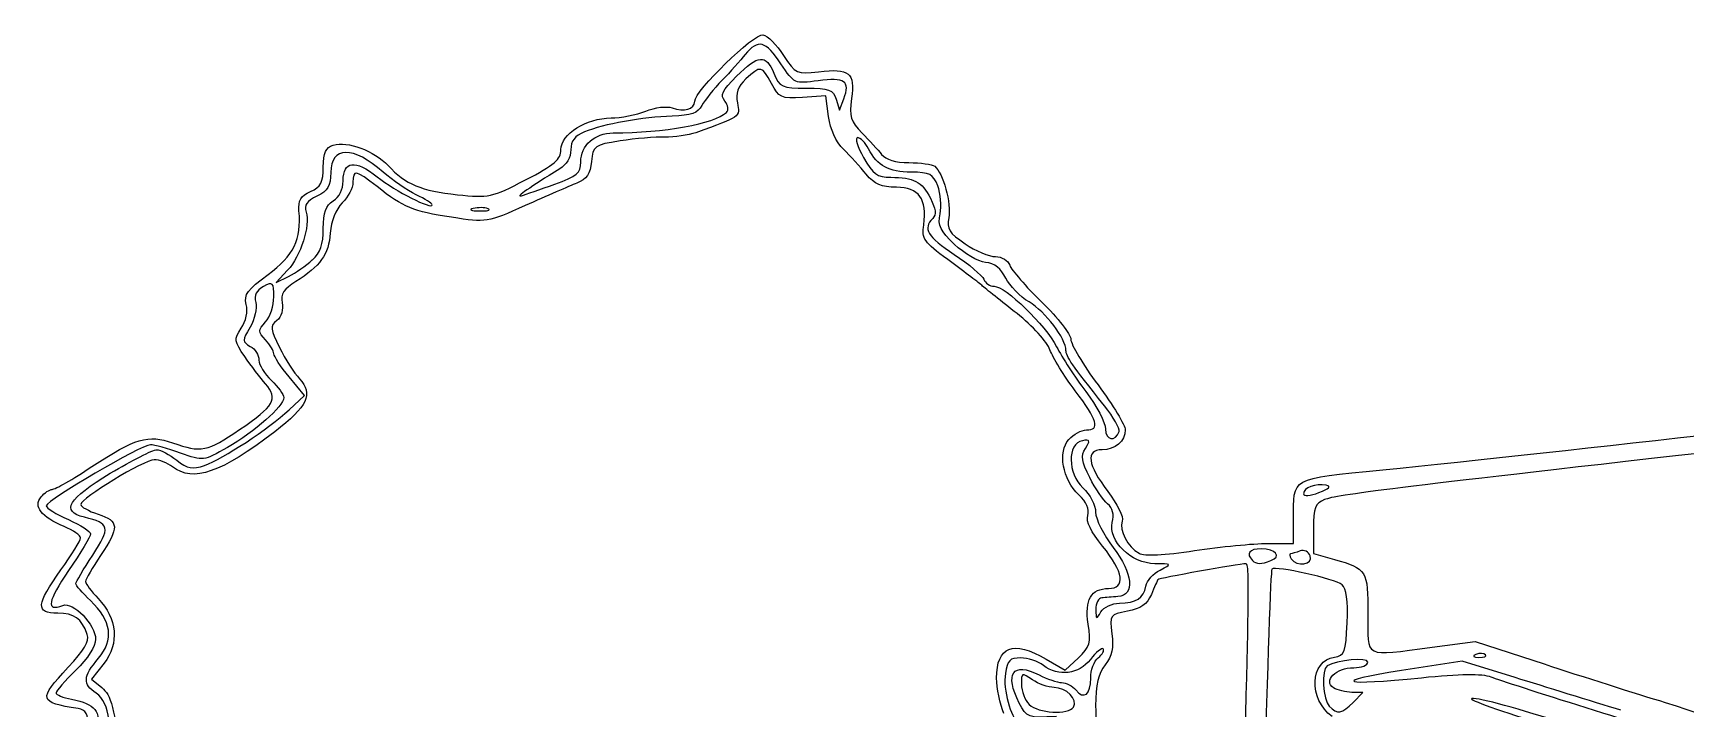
# Model space of a CAD drawing. Extents: x 10 to 184, y 190 to 292.
# Drawn here: x 128.67 to 146.9, y 217.48 to 224.93 of the extents above; entities that cross this region are included whole.
import ezdxf

# ---------------------------------------------------------------- set-up
doc = ezdxf.new("R2010")
doc.units = 0
doc.layers.add('Layer_1', color=7, linetype='CONTINUOUS')

msp = doc.modelspace()

# ---------------------------------------------------------------- linework, layer by layer
at = {"layer": 'Layer_1', "color": 7}
for points in [[(137.4467, 224.007841), (137.416, 224.235971), (137.16011, 224.220171)], [(137.52968, 224.200411), (137.56838, 224.078481), (137.61538, 224.205451)], [(131.75246, 222.428311), (131.75246, 222.427981)], [(131.48177, 222.314981), (131.35666, 222.178801), (131.49314, 222.247601)], [(131.49759, 220.777321), (131.66644, 220.935051), (131.4979, 221.139511)], [(142.28805, 219.303751), (142.57466, 219.302821), (142.57466, 219.569261)], [(142.79401, 219.466231), (142.79401, 219.194291), (143.02603, 219.127991)], [(142.32508, 219.114881), (142.32511, 219.114501)], [(142.75818, 219.166501), (142.75787, 219.166501)], [(140.65366, 218.645541), (140.65387, 218.645581)], [(144.10216, 218.161241), (144.5765, 218.224341), (145.33669, 217.975511)], [(139.84475, 218.030391), (140.05676, 217.908371), (140.20095, 218.043841)], [(145.01851, 217.825721), (144.43156, 218.007781), (143.76287, 217.903411)], [(144.68995, 218.076911), (144.68989, 218.077211)], [(129.45723, 217.982831), (129.31931, 217.806611), (129.43118, 217.716011)], [(143.23067, 217.552891), (143.33985, 217.662071), (143.21702, 217.662911)]]:
    msp.add_lwpolyline(points, dxfattribs=at)
for points in [[(134.42751, 223.263581)], [(133.69157, 222.993381)], [(140.64979, 220.537711)], [(142.93285, 219.945931)], [(140.14766, 217.500701)], [(143.23062, 217.552861)]]:
    msp.add_lwpolyline(points, close=True, dxfattribs=at)
for points in [[(135.97016, 224.176921), (135.97216, 224.291111), (136.62728, 224.929121), (136.72333, 224.910621)], [(136.9217, 224.590721), (136.75474, 224.843011), (136.66568, 224.866431), (136.5288, 224.694021)], [(136.72333, 224.910621), (136.77383, 224.900621), (136.87629, 224.798431), (136.95104, 224.682911)], [(136.5288, 224.694021), (136.4766, 224.628221), (136.36034, 224.499231), (136.27055, 224.407411)], [(136.43276, 224.454231), (136.67125, 224.692721), (136.75496, 224.699241), (136.84322, 224.486131)], [(136.8175, 224.372071), (136.71452, 224.571231), (136.69586, 224.574631), (136.53514, 224.423671)], [(137.33251, 224.403961), (137.07091, 224.367961), (137.06833, 224.369161), (136.9217, 224.590721)], [(136.95104, 224.682911), (137.08262, 224.479581), (137.09493, 224.473811), (137.3362, 224.502391)], [(136.27055, 224.407411), (136.18075, 224.315611), (136.08167, 224.191331), (136.05036, 224.131281)], [(136.30307, 224.178951), (136.24917, 224.243851), (136.27307, 224.294511), (136.43276, 224.454231)], [(136.53514, 224.423671), (136.44444, 224.338471), (136.41942, 224.268131), (136.44114, 224.159431)], [(137.16011, 224.220171), (136.92293, 224.205571), (136.89788, 224.216171), (136.8175, 224.372071)], [(136.84322, 224.486131), (136.90652, 224.333231), (136.93032, 224.322351), (137.20102, 224.322351)], [(137.61538, 224.205451), (137.68738, 224.400001), (137.62438, 224.444111), (137.33251, 224.403961)], [(137.3362, 224.502391), (137.67824, 224.542891), (137.73885, 224.494391), (137.70055, 224.208441)], [(137.20102, 224.322351), (137.45314, 224.322351), (137.49603, 224.306451), (137.52968, 224.200411)], [(137.70055, 224.208441), (137.67345, 224.006501), (137.68875, 223.955711), (137.81546, 223.827411)], [(135.72228, 224.013481), (135.39945, 224.003281), (134.96339, 223.925181), (134.75507, 223.840281)], [(135.04787, 223.993521), (135.1568, 223.993631), (135.32877, 224.027621), (135.43002, 224.069021)], [(135.07179, 223.828841), (135.6361, 223.830841), (136.18471, 223.929371), (136.31957, 224.053711)], [(135.43002, 224.069021), (135.53515, 224.112021), (135.66095, 224.126921), (135.7233, 224.103821)], [(136.05036, 224.131281), (136.00616, 224.046581), (135.93268, 224.020161), (135.72228, 224.013481)], [(135.7233, 224.103821), (135.85304, 224.055721), (135.9685, 224.090021), (135.97016, 224.176921)], [(136.44114, 224.159431), (136.47234, 224.003521), (136.47784, 224.007441), (135.98292, 223.831211)], [(136.31957, 224.053711), (136.34887, 224.080811), (136.34217, 224.131811), (136.30307, 224.178951)], [(137.61048, 223.648041), (137.52938, 223.728241), (137.4654, 223.868831), (137.4467, 224.007841)], [(134.49496, 223.644891), (134.49496, 223.815061), (134.77755, 223.993241), (135.04787, 223.993521)], [(134.75507, 223.840281), (134.6476, 223.796481), (134.60494, 223.740281), (134.60494, 223.642551)], [(134.71413, 223.507851), (134.71413, 223.690951), (134.8671, 223.828231), (135.07179, 223.828841)], [(135.98292, 223.831211), (135.90032, 223.801811), (135.74681, 223.779911), (135.64171, 223.782611)], [(137.81546, 223.827411), (137.89586, 223.746011), (137.99329, 223.639541), (138.03201, 223.590851)], [(131.8745, 223.452871), (131.8745, 223.611391), (131.8998, 223.666851), (131.98455, 223.693731)], [(132.53535, 223.396291), (132.20494, 223.687561), (131.95718, 223.685271), (131.95718, 223.391291)], [(131.98455, 223.693731), (132.1403, 223.743131), (132.43592, 223.633031), (132.58983, 223.468321)], [(134.10497, 223.311011), (134.42546, 223.476871), (134.49496, 223.536371), (134.49496, 223.644891)], [(134.60494, 223.642551), (134.60494, 223.559451), (134.55684, 223.476701), (134.48211, 223.431221)], [(135.15038, 223.740511), (134.8617, 223.695411), (134.84945, 223.686611), (134.8328, 223.513271)], [(135.64171, 223.782611), (135.53662, 223.785611), (135.31552, 223.766411), (135.15038, 223.740511)], [(137.86227, 223.372951), (137.79697, 223.451851), (137.68368, 223.575611), (137.61048, 223.648041)], [(137.76594, 223.776471), (137.73504, 223.776471), (137.76501, 223.678171), (137.83254, 223.558091)], [(137.88754, 223.653631), (137.85154, 223.721231), (137.79684, 223.776471), (137.76594, 223.776471)], [(138.35958, 223.396051), (138.10702, 223.398051), (137.98962, 223.461951), (137.88754, 223.653631)], [(132.09367, 223.299981), (132.09367, 223.522661), (132.22524, 223.538191), (132.46994, 223.344381)], [(132.58983, 223.468321), (132.78273, 223.261821), (132.95226, 223.190731), (133.35432, 223.147751)], [(134.42751, 223.263621), (134.67409, 223.351121), (134.71413, 223.385261), (134.71413, 223.507851)], [(134.8328, 223.513271), (134.8197, 223.376831), (134.7799, 223.318861), (134.66902, 223.274821)], [(137.83254, 223.558091), (137.93621, 223.373641), (137.9827, 223.339721), (138.13183, 223.339721)], [(138.03201, 223.590851), (138.07671, 223.534651), (138.18641, 223.502051), (138.33227, 223.501451)], [(138.33227, 223.501451), (138.45869, 223.500991), (138.58683, 223.482551), (138.61702, 223.460551)], [(138.61702, 223.460551), (138.70852, 223.393651), (138.80315, 223.047501), (138.77195, 222.893731)], [(131.73398, 223.182921), (131.8488, 223.235221), (131.8745, 223.284611), (131.8745, 223.452871)], [(131.95718, 223.391291), (131.95718, 223.242721), (131.92718, 223.191731), (131.80468, 223.132571)], [(131.98448, 223.079431), (132.05128, 223.121131), (132.09367, 223.206741), (132.09367, 223.299981)], [(132.20236, 223.284101), (132.20236, 223.224001), (132.14956, 223.122071), (132.08493, 223.057481)], [(132.46747, 223.237401), (132.23122, 223.422521), (132.20236, 223.427611), (132.20236, 223.284101)], [(132.46994, 223.344381), (132.67046, 223.185561), (133.07634, 222.979261), (133.07634, 223.036161)], [(132.89891, 223.146921), (132.80131, 223.193821), (132.63772, 223.306041), (132.53535, 223.396291)], [(133.35432, 223.147751), (133.6986, 223.110951), (133.73268, 223.118351), (134.10497, 223.311011)], [(134.48211, 223.431221), (134.15628, 223.232921), (133.98488, 223.113521), (134.05901, 223.136481)], [(134.66902, 223.274821), (134.58842, 223.242821), (134.33293, 223.131541), (134.10117, 223.027531)], [(138.19472, 223.229551), (138.0305, 223.229551), (137.95347, 223.262751), (137.86227, 223.372951)], [(138.13183, 223.339721), (138.38581, 223.339721), (138.47421, 223.293021), (138.56965, 223.108461)], [(138.65017, 223.244181), (138.60027, 223.375161), (138.56317, 223.394541), (138.35958, 223.396051)], [(131.60702, 222.969431), (131.59662, 223.084041), (131.62622, 223.133821), (131.73398, 223.182921)], [(131.80468, 223.132571), (131.69205, 223.078171), (131.66074, 223.031891), (131.68493, 222.955681)], [(133.28956, 222.898961), (132.86136, 222.965361), (132.76284, 223.005961), (132.46747, 223.237401)], [(133.07634, 223.036161), (133.07634, 223.050161), (132.99654, 223.100061), (132.89891, 223.146921)], [(134.05901, 223.136481), (134.10401, 223.150481), (134.26988, 223.207681), (134.42751, 223.263581)], [(138.49547, 222.814761), (138.53707, 223.098151), (138.44187, 223.229551), (138.19472, 223.229551)], [(138.56965, 223.108461), (138.63045, 222.990961), (138.63755, 222.928381), (138.59495, 222.885791)], [(138.67607, 222.936781), (138.69327, 223.023281), (138.68207, 223.161611), (138.65017, 223.244181)], [(131.26602, 222.268201), (131.54812, 222.475281), (131.63555, 222.655081), (131.60702, 222.969431)], [(131.68493, 222.955681), (131.73243, 222.806121), (131.62663, 222.472721), (131.48177, 222.314981)], [(131.87529, 222.775551), (131.87529, 222.952121), (131.90269, 223.028351), (131.98448, 223.079431)], [(132.08493, 223.057481), (132.01303, 222.985581), (131.96154, 222.856481), (131.95215, 222.724671)], [(134.10117, 223.027531), (133.68451, 222.840541), (133.67539, 222.839101), (133.28956, 222.898961)], [(133.52777, 222.995381), (133.47467, 222.981581), (133.50487, 222.969281), (133.59497, 222.968181)], [(133.69155, 222.993381), (133.65455, 223.008281), (133.58089, 223.009281), (133.52777, 222.995381)], [(133.59497, 222.968181), (133.68507, 222.967181), (133.72851, 222.978381), (133.69157, 222.993381)], [(138.83592, 222.599201), (138.67791, 222.748221), (138.65017, 222.806801), (138.67607, 222.936781)], [(131.75246, 222.427981), (131.84356, 222.510981), (131.87529, 222.600681), (131.87529, 222.775551)], [(138.76164, 222.432611), (138.49958, 222.624431), (138.47309, 222.662471), (138.49547, 222.814761)], [(138.59495, 222.885791), (138.4832, 222.774041), (138.53615, 222.685431), (138.83211, 222.488921)], [(138.77195, 222.893731), (138.74735, 222.772331), (138.77595, 222.726411), (138.95166, 222.607111)], [(131.95215, 222.724671), (131.93545, 222.490331), (131.84009, 222.356361), (131.57202, 222.190681)], [(139.17679, 222.401621), (139.09449, 222.411621), (138.94107, 222.500021), (138.83592, 222.599201)], [(138.95166, 222.607111), (139.06663, 222.529011), (139.21719, 222.465061), (139.28623, 222.465061)], [(131.49314, 222.247601), (131.56824, 222.285501), (131.6849, 222.366771), (131.75246, 222.428311)], [(139.13512, 222.148991), (139.08972, 222.187791), (138.9217, 222.315441), (138.76164, 222.432611)], [(138.83211, 222.488921), (138.99513, 222.380681), (139.14176, 222.257601), (139.15795, 222.215401)], [(139.4005, 222.229201), (139.3504, 222.334131), (139.27802, 222.389941), (139.17679, 222.401621)], [(139.28623, 222.465061), (139.35673, 222.465061), (139.42635, 222.423161), (139.44504, 222.369561)], [(139.44504, 222.369561), (139.46334, 222.317061), (139.62227, 222.134421), (139.79818, 221.963791)], [(131.0254, 221.938651), (130.9983, 222.046641), (131.0377, 222.100591), (131.26602, 222.268201)], [(131.32937, 222.021381), (131.32937, 222.182131), (131.32037, 222.191431), (131.21503, 222.135241)], [(131.57202, 222.190681), (131.43934, 222.108681), (131.40421, 222.053741), (131.42269, 221.957111)], [(139.15795, 222.215401), (139.17415, 222.173201), (139.22555, 222.138701), (139.27222, 222.138701)], [(139.65845, 221.965531), (139.55729, 222.025231), (139.44121, 222.143871), (139.4005, 222.229201)], [(131.21503, 222.135241), (131.13523, 222.092541), (131.10973, 222.039541), (131.13053, 221.959921)], [(131.23897, 221.746491), (131.28867, 221.801391), (131.32937, 221.925101), (131.32937, 222.021381)], [(139.52549, 221.836961), (139.35614, 221.969751), (139.18047, 222.110161), (139.13512, 222.148991)], [(139.27222, 222.138701), (139.39753, 222.138701), (139.83903, 221.711151), (139.9614, 221.471291)], [(130.9707, 221.676611), (131.0223, 221.755311), (131.0446, 221.862181), (131.0254, 221.938651)], [(131.13053, 221.959921), (131.14693, 221.897121), (131.11853, 221.774761), (131.06743, 221.687961)], [(131.42269, 221.957111), (131.43669, 221.884011), (131.41119, 221.801121), (131.36219, 221.760491)], [(139.88801, 221.438881), (139.85801, 221.525081), (139.69484, 221.704181), (139.52549, 221.836961)], [(140.06428, 221.431161), (140.06428, 221.562501), (139.83918, 221.858901), (139.65845, 221.965531)], [(139.79818, 221.963791), (139.9741, 221.793151), (140.11803, 221.608831), (140.11803, 221.554181)], [(131.0096, 221.362941), (130.89142, 221.532551), (130.88902, 221.551901), (130.9707, 221.676611)], [(131.06743, 221.687961), (130.97963, 221.538801), (130.97973, 221.527171), (131.07043, 221.476491)], [(131.23897, 221.546821), (131.15487, 221.639721), (131.15487, 221.653591), (131.23897, 221.746491)], [(131.36219, 221.760491), (131.28629, 221.697491), (131.28929, 221.666891), (131.39129, 221.463551)], [(131.07043, 221.476491), (131.12293, 221.446991), (131.16593, 221.379191), (131.16593, 221.325901)], [(131.32937, 221.395481), (131.32937, 221.423781), (131.28867, 221.491881), (131.23897, 221.546821)], [(131.39129, 221.463551), (131.45379, 221.338871), (131.5537, 221.183681), (131.61319, 221.118681)], [(139.9614, 221.471291), (140.0198, 221.356741), (140.16506, 221.134531), (140.28412, 220.977501)], [(140.11803, 221.554181), (140.11803, 221.499481), (140.25315, 221.272921), (140.41829, 221.050611)], [(131.23897, 221.062131), (131.18207, 221.128131), (131.07887, 221.263531), (131.0096, 221.362941)], [(131.16593, 221.325901), (131.16593, 221.272601), (131.22733, 221.171241), (131.30242, 221.100721)], [(131.4979, 221.139511), (131.4052, 221.251971), (131.32937, 221.367151), (131.32937, 221.395481)], [(140.16674, 220.986601), (140.04347, 221.149191), (139.91805, 221.352721), (139.88801, 221.438881)], [(140.48939, 220.820451), (140.12565, 221.277621), (140.06428, 221.365781), (140.06428, 221.431161)], [(131.30242, 221.100721), (131.37752, 221.030221), (131.4389, 220.944761), (131.4389, 220.910841)], [(131.61319, 221.118681), (131.76704, 220.950591), (131.70359, 220.815431), (131.33904, 220.535011)], [(131.4389, 220.910841), (131.4389, 220.817941), (131.11774, 220.533771), (130.81881, 220.362181)], [(130.9528, 220.558691), (131.33445, 220.817861), (131.38015, 220.898261), (131.23897, 221.062131)], [(140.2906, 220.554501), (140.44365, 220.554501), (140.41284, 220.661991), (140.16674, 220.986601)], [(140.28412, 220.977501), (140.40317, 220.820471), (140.50069, 220.634671), (140.50082, 220.564611)], [(140.41829, 221.050611), (140.58344, 220.828301), (140.71855, 220.606041), (140.71855, 220.556701)], [(130.56653, 220.164981), (130.76837, 220.235381), (131.27193, 220.566521), (131.49759, 220.777321)], [(140.64976, 220.537661), (140.66026, 220.569161), (140.58806, 220.696401), (140.48939, 220.820451)], [(143.55733, 220.114981), (145.54285, 220.316431), (149.50195, 220.766701), (149.60965, 220.803311)], [(130.21363, 220.412191), (130.52996, 220.302081), (130.59346, 220.314691), (130.9528, 220.558691)], [(140.09602, 220.450791), (140.14762, 220.507791), (140.2352, 220.554501), (140.2906, 220.554501)], [(140.71855, 220.556701), (140.71855, 220.430091), (140.60915, 220.335981), (140.46197, 220.335981)], [(140.50082, 220.564611), (140.50104, 220.439931), (140.61061, 220.420131), (140.64979, 220.537711)], [(129.96829, 220.391281), (129.86919, 220.390941), (128.82343, 219.778551), (128.82057, 219.719181)], [(129.32326, 220.150771), (129.8033, 220.467031), (129.94042, 220.507281), (130.21363, 220.412191)], [(130.30018, 220.300781), (130.16081, 220.350681), (130.01146, 220.391481), (129.96829, 220.391281)], [(131.33904, 220.535011), (130.75016, 220.082001), (130.43998, 219.975051), (130.21298, 220.146751)], [(130.81881, 220.362181), (130.55452, 220.210471), (130.55268, 220.210251), (130.30018, 220.300781)], [(140.20597, 219.839421), (140.027, 220.007551), (139.97195, 220.313691), (140.09602, 220.450791)], [(140.24512, 220.436861), (140.07735, 220.405061), (140.08129, 220.074771), (140.25112, 219.917111)], [(140.27952, 220.352361), (140.33452, 220.440361), (140.32942, 220.452841), (140.24512, 220.436861)], [(130.0114, 220.226851), (129.90163, 220.226851), (129.19979, 219.800351), (129.19979, 219.733651)], [(129.52626, 220.077061), (129.76528, 220.219691), (129.99521, 220.336381), (130.03722, 220.336381)], [(130.21298, 220.146751), (130.15468, 220.190851), (130.06398, 220.226851), (130.0114, 220.226851)], [(130.03722, 220.336381), (130.07922, 220.336381), (130.17887, 220.285081), (130.25866, 220.222281)], [(130.25866, 220.222281), (130.38015, 220.126681), (130.43016, 220.117391), (130.56653, 220.164981)], [(140.32672, 220.030151), (140.23632, 220.207331), (140.22732, 220.268821), (140.27952, 220.352361)], [(140.46197, 220.335981), (140.27847, 220.335981), (140.30148, 220.171721), (140.52617, 219.877301)], [(147.13567, 220.308241), (143.67675, 219.917371), (143.04769, 219.839701), (142.91685, 219.787341)], [(128.88608, 219.899251), (128.91658, 219.899251), (129.11328, 220.012441), (129.32326, 220.150771)], [(129.24119, 219.592891), (128.97593, 219.656291), (129.05983, 219.798741), (129.52626, 220.077061)], [(140.52378, 219.740341), (140.47688, 219.779341), (140.38816, 219.909711), (140.32672, 220.030151)], [(142.57466, 219.569261), (142.57466, 220.039151), (142.52206, 220.009941), (143.55733, 220.114981)], [(129.01769, 219.489431), (128.76484, 219.595081), (128.67458, 219.711151), (128.76272, 219.817351)], [(128.76272, 219.817351), (128.80012, 219.862351), (128.85562, 219.899251), (128.88608, 219.899251)], [(140.30547, 219.613881), (140.32657, 219.680381), (140.29217, 219.758491), (140.20597, 219.839421)], [(140.25112, 219.917111), (140.33042, 219.843511), (140.39169, 219.726861), (140.39169, 219.649221)], [(140.52617, 219.877301), (140.63057, 219.740531), (140.70237, 219.593171), (140.68574, 219.549821)], [(142.93285, 219.945931), (142.8173, 219.969231), (142.68474, 219.919131), (142.68474, 219.852231)], [(142.68474, 219.852231), (142.68474, 219.822431), (142.75624, 219.827531), (142.85415, 219.864131)], [(142.85415, 219.864131), (142.9683, 219.906931), (142.99397, 219.933631), (142.93285, 219.945931)], [(128.82057, 219.719181), (128.81957, 219.694981), (128.92899, 219.626281), (129.06411, 219.566491)], [(129.19979, 219.733651), (129.19979, 219.709351), (129.28579, 219.661051), (129.39087, 219.626331)], [(140.39169, 219.649221), (140.39169, 219.573521), (140.47879, 219.397561), (140.58531, 219.258091)], [(140.57558, 219.535711), (140.59768, 219.623611), (140.57958, 219.693801), (140.52378, 219.740341)], [(142.91685, 219.787341), (142.81248, 219.745541), (142.79401, 219.697241), (142.79401, 219.466231)], [(129.19946, 219.364991), (129.19946, 219.391691), (129.11766, 219.447691), (129.01769, 219.489431)], [(129.06411, 219.566491), (129.19923, 219.506691), (129.30978, 219.435961), (129.30978, 219.409231)], [(129.33189, 219.174891), (129.5318, 219.478431), (129.52149, 219.525941), (129.24119, 219.592891)], [(129.39087, 219.626331), (129.62426, 219.549331), (129.62829, 219.482101), (129.41817, 219.170751)], [(140.46874, 219.273481), (140.33786, 219.433201), (140.28386, 219.545791), (140.30547, 219.613881)], [(141.04353, 219.080671), (140.78633, 219.081671), (140.52534, 219.335531), (140.57558, 219.535711)], [(140.68574, 219.549821), (140.64774, 219.450821), (140.74584, 219.262571), (140.87008, 219.196051)], [(128.98109, 219.011541), (129.1012, 219.179271), (129.19946, 219.338321), (129.19946, 219.364991)], [(129.30978, 219.409231), (129.30978, 219.382531), (129.20004, 219.200361), (129.06591, 219.004451)], [(140.53454, 218.807521), (140.72692, 218.807521), (140.70119, 218.989851), (140.46874, 219.273481)], [(141.483, 219.225051), (141.76814, 219.268851), (142.13041, 219.304251), (142.28805, 219.303751)], [(129.14569, 218.860181), (129.14569, 218.877781), (129.22949, 219.019381), (129.33189, 219.174891)], [(129.41817, 219.170751), (129.32807, 219.037281), (129.2544, 218.908421), (129.2544, 218.884391)], [(140.58531, 219.258091), (140.80291, 218.973101), (140.82615, 218.732351), (140.63731, 218.718781)], [(140.87008, 219.196051), (140.93058, 219.163651), (141.1508, 219.174051), (141.483, 219.225051)], [(142.21748, 219.245271), (142.08775, 219.245271), (142.04692, 219.191571), (142.12058, 219.117881)], [(142.12058, 219.117881), (142.16558, 219.072781), (142.21438, 219.071981), (142.32508, 219.114881)], [(142.32511, 219.114501), (142.44621, 219.161001), (142.37681, 219.245271), (142.21748, 219.245271)], [(142.54057, 219.190701), (142.52627, 219.190701), (142.52967, 219.166101), (142.54857, 219.136101)], [(142.64593, 219.221101), (142.60233, 219.204401), (142.55493, 219.190701), (142.54057, 219.190701)], [(142.54857, 219.136101), (142.60627, 219.042701), (142.79516, 219.070201), (142.75818, 219.166501)], [(142.75787, 219.166501), (142.73987, 219.213301), (142.68957, 219.237801), (142.64593, 219.221101)], [(143.02603, 219.127991), (143.3815, 219.026351), (143.39454, 219.005131), (143.39454, 218.528151)], [(128.94709, 218.534421), (128.70088, 218.534421), (128.70767, 218.629721), (128.98109, 219.011541)], [(129.06591, 219.004451), (128.83415, 218.665921), (128.81478, 218.549571), (129.00221, 218.621471)], [(140.94558, 218.834451), (140.95688, 218.893751), (141.02718, 218.973231), (141.10203, 219.011071)], [(141.07736, 218.904061), (141.07236, 218.896061), (141.04066, 218.823061), (141.00596, 218.742081)], [(141.10203, 219.011071), (141.23636, 219.079071), (141.23564, 219.079871), (141.04353, 219.080671)], [(142.04792, 219.080261), (141.96992, 219.080151), (141.08612, 218.919701), (141.07736, 218.904061)], [(141.94274, 213.566451), (142.09032, 218.851951), (142.09468, 219.080341), (142.04792, 219.080261)], [(142.33534, 219.021601), (142.32164, 219.007901), (142.28394, 217.928321), (142.25154, 216.622551)], [(143.11019, 218.848101), (143.03129, 218.913401), (142.37424, 219.060501), (142.33534, 219.021601)], [(129.30682, 218.673841), (129.21822, 218.758741), (129.14569, 218.842591), (129.14569, 218.860181)], [(129.2544, 218.884391), (129.2544, 218.860391), (129.3167, 218.775641), (129.39293, 218.696111)], [(140.30981, 218.414931), (140.26911, 218.686411), (140.33841, 218.807521), (140.53454, 218.807521)], [(140.63731, 218.718781), (140.57731, 218.714781), (140.49742, 218.708281), (140.45989, 218.705081)], [(140.65387, 218.645581), (140.84031, 218.646581), (140.91971, 218.698081), (140.94558, 218.834451)], [(141.00596, 218.742081), (140.95986, 218.634501), (140.88906, 218.584801), (140.74303, 218.557411)], [(143.16479, 218.429841), (143.17559, 218.674371), (143.15779, 218.808451), (143.11019, 218.848101)], [(129.27228, 218.299441), (129.20758, 218.480411), (129.13288, 218.534421), (128.94709, 218.534421)], [(129.00221, 218.621471), (129.11651, 218.665371), (129.36442, 218.409821), (129.36442, 218.248151)], [(129.39582, 218.038801), (129.57015, 218.245981), (129.54173, 218.448801), (129.30682, 218.673841)], [(129.39293, 218.696111), (129.60234, 218.477531), (129.62734, 218.200201), (129.45723, 217.982831)], [(140.45989, 218.705081), (140.42239, 218.702081), (140.39239, 218.643981), (140.39329, 218.576441)], [(140.39329, 218.576441), (140.39429, 218.466741), (140.40129, 218.463831), (140.45059, 218.549141)], [(140.45059, 218.549141), (140.48159, 218.602341), (140.57155, 218.645041), (140.65366, 218.645541)], [(140.74303, 218.557411), (140.54738, 218.520711), (140.54381, 218.515511), (140.57145, 218.309441)], [(140.20095, 218.043841), (140.32823, 218.163411), (140.341, 218.206941), (140.30981, 218.414931)], [(143.02589, 218.052471), (143.13729, 218.068271), (143.15035, 218.103771), (143.16479, 218.429841)], [(143.39454, 218.528151), (143.39454, 218.029651), (143.33714, 218.059391), (144.10216, 218.161241)], [(129.06238, 217.938931), (129.23665, 218.125241), (129.2973, 218.229411), (129.27228, 218.299441)], [(129.36442, 218.248151), (129.36442, 218.170851), (129.27802, 218.035861), (129.14605, 217.907031)], [(139.29952, 217.820601), (139.29952, 218.170241), (139.48065, 218.239941), (139.84475, 218.030391)], [(140.57145, 218.309441), (140.59235, 218.153961), (140.57245, 218.064441), (140.49575, 217.966871)], [(129.37092, 217.652201), (129.21926, 217.752901), (129.22457, 217.835281), (129.39582, 218.038801)], [(139.54947, 217.545111), (139.38339, 217.866251), (139.48077, 218.004631), (139.76762, 217.855051)], [(139.56553, 218.042041), (139.44518, 218.044041), (139.41744, 218.015441), (139.39624, 217.871001)], [(139.81544, 217.960141), (139.75714, 218.004241), (139.64469, 218.041041), (139.56553, 218.042041)], [(140.33409, 218.024841), (140.20491, 217.860621), (139.98355, 217.833021), (139.81544, 217.960141)], [(140.47585, 218.141801), (140.46055, 218.157101), (140.39675, 218.104501), (140.33409, 218.024841)], [(140.33725, 217.821971), (140.33725, 217.906571), (140.37475, 218.006921), (140.42045, 218.044901)], [(140.42045, 218.044901), (140.46625, 218.082901), (140.49115, 218.126501), (140.47585, 218.141801)], [(142.99969, 217.395721), (142.73658, 217.587391), (142.75358, 218.013801), (143.02589, 218.052471)], [(143.39445, 217.995701), (143.39445, 218.052601), (143.05275, 218.021101), (142.94447, 217.954101)], [(143.23735, 217.935001), (143.32375, 217.935001), (143.39445, 217.962301), (143.39445, 217.995701)], [(144.58525, 218.081211), (144.54175, 218.063811), (144.55465, 218.050811), (144.61825, 218.048211)], [(144.68989, 218.077211), (144.67179, 218.095311), (144.62469, 218.097311), (144.58525, 218.081211)], [(144.61825, 218.048211), (144.67575, 218.046211), (144.70805, 218.058711), (144.68995, 218.076911)], [(129.17215, 217.484371), (128.7366, 217.552371), (128.72925, 217.582771), (129.06238, 217.938931)], [(129.14605, 217.907031), (129.02594, 217.789751), (128.92768, 217.677291), (128.92768, 217.657111)], [(139.37912, 217.429241), (139.33532, 217.534051), (139.29952, 217.710171), (139.29952, 217.820601)], [(139.39624, 217.871001), (139.36984, 217.690921), (139.45154, 217.390461), (139.54569, 217.321251)], [(139.69428, 217.801671), (139.57864, 217.882671), (139.57294, 217.880271), (139.57294, 217.750971)], [(139.76762, 217.855051), (139.85572, 217.809151), (139.96779, 217.771351), (140.01666, 217.771151)], [(140.17298, 217.689551), (140.26518, 217.578511), (140.33725, 217.636651), (140.33725, 217.821971)], [(140.49575, 217.966871), (140.42045, 217.871171), (140.39185, 217.746691), (140.39185, 217.514891)], [(142.94447, 217.954101), (142.87857, 217.913401), (142.89657, 217.581171), (142.96857, 217.509161)], [(143.01581, 217.713311), (142.89649, 217.788811), (143.04261, 217.935001), (143.23735, 217.935001)], [(143.76287, 217.903411), (142.97123, 217.779851), (143.10048, 217.733711), (143.98329, 217.824711)], [(143.98329, 217.824711), (144.41083, 217.868811), (144.65139, 217.871611), (144.75087, 217.833711)], [(144.75087, 217.833711), (144.83057, 217.803311), (145.3011, 217.651291), (145.79653, 217.495851)], [(146.18478, 217.464831), (145.86615, 217.563231), (145.34133, 217.725591), (145.01851, 217.825721)], [(145.33669, 217.975511), (145.7548, 217.838661), (146.35484, 217.648271), (146.67011, 217.552441)], [(128.92768, 217.657111), (128.92768, 217.636911), (129.00518, 217.604911), (129.0999, 217.586011)], [(129.50848, 217.358931), (129.49418, 217.502531), (129.44798, 217.601041), (129.37092, 217.652201)], [(129.43118, 217.716011), (129.5364, 217.630811), (129.5664, 217.513971), (129.66253, 216.814781)], [(139.57294, 217.750971), (139.57294, 217.676371), (139.61154, 217.576681), (139.65874, 217.529501)], [(139.93326, 217.716671), (139.86856, 217.716671), (139.76101, 217.754871), (139.69428, 217.801671)], [(140.14765, 217.500691), (140.19955, 217.584791), (140.06865, 217.716671), (139.93326, 217.716671)], [(140.01666, 217.771151), (140.06556, 217.770991), (140.13587, 217.734251), (140.17298, 217.689551)], [(143.21702, 217.662911), (143.14942, 217.663341), (143.05891, 217.686111), (143.01581, 217.713311)], [(129.0999, 217.586011), (129.36483, 217.533011), (129.42295, 217.459581), (129.38546, 217.225141)], [(129.2856, 217.277521), (129.2826, 217.423461), (129.2561, 217.471271), (129.17215, 217.484371)], [(139.95901, 217.397691), (139.64606, 217.379991), (139.63228, 217.384991), (139.54947, 217.545111)], [(139.65874, 217.529501), (139.75514, 217.433101), (140.09356, 217.413171), (140.14766, 217.500701)], [(140.39185, 217.514891), (140.39185, 217.215641), (140.40715, 217.177461), (140.62893, 216.922981)], [(142.96857, 217.509161), (143.05887, 217.418861), (143.10419, 217.426361), (143.23062, 217.552861)], [(144.54097, 217.595731), (144.41419, 217.580931), (146.20928, 217.021281), (146.39705, 217.017091)], [(145.57823, 217.313481), (145.08284, 217.477501), (144.61607, 217.604511), (144.54097, 217.595731)], [(145.79653, 217.495851), (146.29196, 217.340421), (146.75873, 217.193251), (146.8338, 217.168811)], [(146.67011, 217.552441), (147.35629, 217.343871), (147.4742, 217.254011), (147.40052, 216.995821)]]:
    msp.add_open_spline(points, degree=3, dxfattribs=at)

doc.saveas('drawing.dxf')
